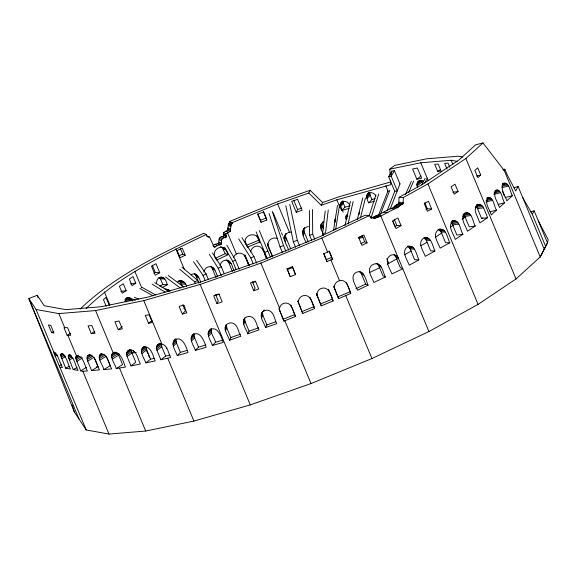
<?xml version="1.0" encoding="UTF-8"?>
<svg xmlns="http://www.w3.org/2000/svg" width="577" height="577" viewBox="0 0 577 577"><rect width="100%" height="100%" fill="white"/><g stroke="black" fill="none" stroke-linecap="round" stroke-linejoin="round"><path stroke-width="0.87" d="M225.528 326.2C226.617 323.784 229.394 322.478 231.968 322.925C238.049 324.166 238.135 331.941 240.76 336.29L229.487 340.25C228.283 335.374 222.881 330.001 226.184 324.858M229.487 340.25L230.8 337.581L226.819 328.017L226.422 324.988L225.109 327.657M243.782 319.781C244.872 317.372 247.648 316.066 250.223 316.513C256.303 317.754 256.39 325.529 259.015 329.878L247.742 333.838C246.285 328.796 240.919 323.041 244.763 317.776M247.742 333.838L249.055 331.169L245.074 321.605L244.677 318.569L243.364 321.245M261.597 313.52C262.694 311.111 265.463 309.806 268.038 310.253C274.118 311.493 274.212 319.269 276.837 323.618L265.557 327.577C264.107 322.536 258.734 316.78 262.585 311.515M265.557 327.577L266.87 324.909L262.888 315.345L262.492 312.308L261.179 314.984M306.127 242.708C304.331 238.251 300.61 232.892 304.115 228.247M308.32 241.958L304.425 232.603L303.978 229.199L302.629 231.954M212.863 245.759L214.983 244.316L218.625 243.314L219.26 238.214L220.183 237.277L221.691 236.397L225.484 237.738L226.451 236.902L225.823 234.998L223.321 233.829L223.4 232.524L227.742 230.302L230.31 231.5L231.002 225.052L232.206 223.335L232.091 222.686L229.531 221.481L229.509 222.534L228.442 223.854L227.742 230.302M207.114 235.971L209.61 237.14L214.327 247.446L217.479 245.485L221.121 244.482L221.756 239.383L224.186 237.565L225.484 237.738M371.458 217.861C379.204 215.113 386.006 210.187 393.694 207.403L394.315 206.378L398.822 203.522L399.068 197.312L422.681 184.265L459.047 159.894L475.592 144.856L482.978 142.937L504.219 170.446L540.223 256.945L516.026 278.943L478.066 304.382L428.92 331.53L371.941 358.533L311.017 383.554L250.295 404.888L193.915 421.087L145.714 431.033L108.988 434.063L86.233 429.959L74.325 411.935L28.85 298.54L37.238 295.28L44.133 305.716L65.908 309.64L101.227 306.726L147.784 297.119L202.39 281.432L261.266 260.746L320.3 236.505L365.025 215.3L369.439 215.488L371.494 217.702L373.153 217.507L374.401 218.366C382.775 216.159 389.814 210.353 397.979 207.583L398.592 206.559L403.107 203.703L403.352 197.493L427.925 183.919L465.884 158.48L482.978 142.937M225.823 234.998L225.895 233.692L230.31 231.5M279.672 310.916C278.554 307.433 281.208 303.567 284.778 303.098C292.121 302.189 292.972 311.818 295.41 316.463L283.92 321.122L279.145 308.998L283.92 321.122M334.537 288.868C333.448 285.348 335.937 281.352 339.55 280.703C346.972 278.727 348.681 288.68 350.737 293.426L338.634 298.713L333.996 286.906L338.634 298.713M86.99 358.137L87.531 355.858L88.231 355.194C95.659 354.256 96.813 365.551 99.475 369.922L91.62 370.571L87.69 361.123L86.99 358.137L91.909 355.1M100.456 354.184C107.885 353.254 109.039 364.541 111.7 368.912L103.846 369.561C103.175 365.183 95.284 356.73 101.862 353.319M112.825 353.167C120.752 350.628 123.406 362.046 125.425 367.059L116.215 368.544C115.544 364.166 107.647 355.692 114.246 352.295M317.177 296.073C316.131 292.489 318.836 288.594 322.485 288.089C329.683 287.072 330.902 296.275 333.117 300.978L321.252 305.853L316.643 294.111L321.252 305.853M349.143 208.398L341.786 210.511C339.565 207.475 339.348 203.082 342.796 200.883M341.786 210.511L344.988 207.165L343.423 203.4L343.38 201.113L340.185 204.46M298.533 303.387C297.566 299.845 300.235 296.051 303.827 295.539C311.118 294.508 312.236 303.906 314.515 308.616L302.723 313.462L297.992 301.425L302.723 313.462M323.185 235.394L322.514 233.772L325.226 210.922M328.248 209.999L325.536 232.848L322.514 233.772M391.826 171.16L391.213 176.237L397.293 190.85L394.762 191.34L388.674 176.728L391.826 171.16L394.423 170.626L399.976 183.976M417.618 187.366C416.161 185.015 416.983 181.647 419.529 180.421M60.722 354.776L60.852 353.968L61.753 353.434C67.12 356.615 67.596 364.137 70.509 369.064L65.641 368.184L60.823 355.879L60.722 354.776L62.98 353.614M68.281 356.139L68.411 355.331L69.312 354.797C74.685 357.978 75.161 365.501 78.068 370.427L73.207 369.547L68.382 357.242L68.281 356.139L70.545 354.978M337.487 205.426L333.593 229.862L335.691 229.249L339.586 204.813M125.086 301.576C124.863 296.729 131.751 296.369 132.306 301.115M288.666 250.151C287 244.893 281.598 238.849 286.113 233.454M284.223 238.373L285.947 233.721M75.782 357.423L75.94 356.586C82.951 353.42 85.216 367.816 87.459 370.91L82.857 371.292L80.679 370.896L75.868 358.569L75.782 357.423L78.703 355.627M323.509 234.825C322.507 231.341 318.908 227.396 321.439 223.739M126.587 353.665C126.587 350.866 129.695 349.157 132.147 350.297C137.542 352.576 137.824 359.5 140.391 363.972L131.001 365.905L127.12 356.586L126.587 353.665L131.39 349.994L131.924 352.915L135.804 362.241L131.001 365.905M143.161 347.419C150.806 344.808 153.157 356.276 155.199 360.913L145.808 362.854C144.329 358.209 137.701 349.943 144.531 346.373M156.439 347.498C156.439 344.779 159.44 343.019 161.87 344.101C167.857 345.5 168.102 353.088 170.662 357.488L160.853 359.745L156.973 350.419L156.439 347.498L161.243 343.834L161.776 346.755L165.657 356.074L160.853 359.745M250.62 252.127C250.836 248.42 254.551 245.586 258.186 246.199C263.913 247.252 264.1 254.428 266.495 258.503M334.617 222.607L334.768 219.909L335.417 218.719M344.981 225.585L350.419 201.452M348.09 223.919L353.138 201.51M203.912 272.041C204.272 268.94 207.165 266.379 210.316 266.653C215.127 267.122 215.812 272.914 217.529 276.361M220.068 265.644C220.436 262.521 223.357 259.938 226.53 260.213C231.803 260.811 232.206 267.382 234.24 271.067M357.3 219.613L362.789 197.875M360.401 217.969L365.45 197.969M174.045 340.668C181.64 334.148 186.667 347.289 187.951 352.525L177.269 355.591C175.437 350.592 169.588 343.034 175.913 338.721M192.191 335.453C199.786 328.94 204.813 342.074 206.097 347.311L195.415 350.376C193.583 345.378 187.734 337.819 194.052 333.506M209.22 330.563C216.815 324.05 221.842 337.184 223.126 342.421L212.444 345.486C211.045 340.69 204.914 333.672 210.461 329.265M212.444 345.486L215.546 342.24C214.536 337.725 210.014 333.398 211.586 328.522L208.485 331.768M347.138 218.467L346.07 219.585L346.005 216.007L347.462 214.276M359.356 212.17L359.082 214.529M374.394 201.229L368.761 202.852C366.821 199.649 365.227 194.81 369.157 192.336M369.042 216.303L375.894 194.831M371.004 218.185L378.685 194.139M279.535 307.995L260.876 263.098L200.154 284.432L143.774 300.624L95.573 310.57L58.847 313.599L36.084 309.496L28.85 298.54L78.991 419.003M378.505 215.344L388.076 190.67M380.495 214.161L389.749 190.302M387.059 210.987L394.863 191.001M390.247 208.831L399.998 183.847M405.472 194.499L411.329 181.366M408.603 192.466L413.731 180.976M233.505 257.616C234.435 254.645 237.536 252.632 240.638 253.202C246.372 254.349 246.393 261.619 248.889 265.694M216.974 303.646L222.181 301.814L218.899 293.945L213.699 295.77L216.974 303.646L218.286 300.97L215.668 294.674M225.102 329.193L226.415 326.517M225.506 330.686L226.819 328.017M253.743 290.729L258.727 288.976L255.474 281.158L250.49 282.903L253.743 290.729L255.056 288.053L252.452 281.8M296.232 212.293L302.139 210.216L297.602 199.317L291.695 201.395L296.232 212.293L297.588 209.538L301.807 208.052M243.357 322.774L244.67 320.105M284.447 240.198L285.839 237.371L285.608 235.546M243.761 324.274L245.074 321.605M232.091 222.686L277.652 203.969L308.774 193.035L310.13 190.28L322.615 202.541L339.125 196.743L389.915 182.159M285.218 241.864L286.603 239.037L285.839 237.371M263.53 311.205L264.187 309.863M303.098 230.31L304.67 227.489M261.172 316.513L262.485 313.845M302.615 233.671L303.971 230.923M261.576 318.014L262.888 315.345M303.069 235.358L304.425 232.603M308.774 193.035L321.266 205.297L322.615 202.541M320.487 226.48L321.843 223.725L323.546 228.896M320.762 225.109L323.098 221.539M320.632 227.879L321.98 225.131M321.173 229.206L322.529 226.451M334.494 221.236L335.172 219.859M334.956 221.921L335.634 220.544M522.719 197.565L532.319 214.355L545.647 246.386L544.212 249.192L518.081 186.421L515.723 191.009L507.205 174.845L504.853 169.198L504.219 170.446L502.884 169.256M532.319 214.355L534.151 210.793L547.479 242.823L540.223 256.945L547.479 242.823L548.15 239.606L538.413 221.049M284.555 236.541C285.565 233.793 288.514 231.658 291.493 232.199M421.809 184.719L425.126 178.401M424.809 182.902L427.297 178.163M394.423 170.626L391.213 176.237L388.674 176.728M182.332 314.09L186.782 312.813L183.587 305.132L179.137 306.416L182.332 314.09L185.441 310.844L182.88 304.706M173.309 341.873L175.797 339.276M172.941 343.272L176.05 340.026L176.497 343.019L180.377 352.345L177.269 355.591M172.97 344.772L176.072 341.526M173.388 346.265L176.497 343.019M191.456 336.658L193.937 334.061M191.088 338.057L194.197 334.811L194.637 337.812L198.524 347.13L195.415 350.376M191.117 339.557L194.218 336.312M191.535 341.057L194.637 337.812M210.273 329.633L211.521 328.335M208.117 333.167L211.218 329.921M208.138 334.667L211.247 331.422M208.564 336.16L211.665 332.915M340.567 203.429L342.168 201.762M340.062 205.585L343.265 202.238M340.221 206.746L343.423 203.4M346.005 216.007L347.606 214.334M345.71 217.147L347.837 214.918M366.95 195.004L369.619 192.22M366.647 196.166L369.843 192.826L370.218 195.307L371.963 199.505L368.761 202.852M345.731 218.366L347.859 216.137M366.669 197.413L369.864 194.067M367.015 198.654L370.218 195.307M183.839 308.645L185.044 307.411M304 228.867L306.82 226.92L308.544 226.552M80.066 309.099C115.256 275.388 160.168 254.197 203.681 233.324L206.177 234.493L207.165 236.44L209.61 237.14M86.254 308.421C120.24 275.388 163.875 254.738 206.177 234.493M480.735 175.033L477.879 177.629L474.878 170.424L477.734 167.835L480.735 175.033L476.631 176.1M462.242 219.231L465.639 216.498M475.224 207.785L477.172 206.011M496.552 210.122L491.287 214.904C489.945 209.783 484.204 203.371 487.846 197.933C493.833 196.158 494.02 207.237 496.552 210.122L489.988 211.824M504.637 202.772L499.43 207.504C498.117 202.318 492.217 195.87 495.881 190.367C501.94 188.614 502.026 199.866 504.637 202.772L498.074 204.474M512.463 195.653L506.815 200.796C505.322 195.625 499.732 189.011 503.519 183.529C509.599 181.524 510.039 192.689 512.463 195.653L505.084 197.572M367.563 194.009C370.001 191.239 374.675 192.934 375.872 196.108M222.989 236.57L223.955 235.733L223.321 233.829M341.195 202.556C344.029 199.729 349.049 202.051 349.842 205.664M118.22 329.698L122.31 328.854L119.035 320.978L114.938 321.822L118.22 329.698L122.331 326.553M148.527 323.25L152.321 322.471L149.082 314.696L145.289 315.475L148.527 323.25L151.96 320.632M127.452 351.263L129.515 349.691M126.853 352.352L130.279 349.734M126.68 355.107L131.484 351.436M127.12 356.586L131.924 352.915M142.259 348.212L144.322 346.64M141.661 349.294L145.087 346.676M141.394 350.607L146.197 346.936L146.731 349.857L150.611 359.182L145.808 362.854M141.488 352.049L146.291 348.378M141.928 353.528L146.731 349.857M157.305 345.104L159.367 343.531M156.706 346.193L160.139 343.567M390.182 175.22L389.785 169.169L394.74 165.39L426.619 158.805L458.426 156.187L462.783 156.973M156.533 348.941L161.336 345.277M156.973 350.419L161.776 346.755M166.364 348.479L166.782 348.162M416.839 179.238L421.636 178.25L417.38 168.015L412.584 169.003L416.839 179.238L421.087 175.992M417.467 182.354L420.294 180.197M417.056 183.407L421.297 180.161M416.897 184.597L421.845 180.81L422.573 183.587M416.998 185.873L421.946 182.094M177.29 282.268C180.825 278.648 186.111 282.283 186.674 286.589M418.116 181.503L421.116 180.435L423.511 181.106M135.775 283.177L132.075 285.658L129.342 279.102L133.042 276.621L135.775 283.177L130.467 283.942M126.147 290.642L122.288 293.224L119.41 286.307L123.262 283.733L126.147 290.642L120.838 291.407M458.073 191.514L454.171 194.132L451.12 186.811L455.029 184.193L458.073 191.514L452.931 192.249M435.325 237.262L442.054 232.755M450.276 227.244L453.27 225.246M481.889 205.426L479.638 204.388L477.403 204.95L475.773 206.977L475.181 209.92L475.794 212.985L479.905 222.866L487.652 217.68L483.533 207.799L481.889 205.426L475.881 206.285L477.532 208.658L481.644 218.539L483.064 217.587M462.92 234.248L455.26 239.383C453.832 234.132 447.074 226.357 452.613 221.251C459.703 218.604 460.367 230.677 462.92 234.248L456.912 235.106L452.671 224.922L451.041 222.578L457.049 221.719M475.232 226.004L467.471 231.197C465.935 226.04 459.451 218.315 465.004 213.346C472 210.562 472.83 222.39 475.232 226.004L469.224 226.862L464.874 216.397L463.187 214.406M67.156 335.367L70.74 335.287L67.552 327.628L63.968 327.707L67.156 335.367L70.805 333.117M91.253 333.578L95.039 333.261L91.83 325.558L88.05 325.868L91.253 333.578L94.772 331.407M75.94 356.586L77.397 355.684M75.868 358.569L79.525 356.319M76.2 359.947L81.314 356.795M76.748 361.454L82.583 357.855M87.531 355.858L89.637 354.559M87.105 356.86L90.625 354.696M87.185 359.586L92.818 356.124M87.69 361.123L94.022 357.221L97.953 366.669L91.62 370.571M99.756 354.855L101.862 353.557M99.331 355.858L102.143 354.127M99.215 357.127L104.134 354.098M99.41 358.584L105.043 355.115M80.679 370.896L86.514 367.297M99.915 360.113L106.247 356.218L110.178 365.659L103.846 369.561M112.126 353.831L114.938 352.1M111.7 354.841L115.919 352.237M111.585 356.11L117.21 352.641M111.779 357.56L118.112 353.665L122.54 364.642L116.215 368.544M112.284 359.096L118.61 355.194M437.654 171.34L441.102 171.059L438.188 164.048L434.733 164.33L437.654 171.34L440.554 169.559M153.821 273.368L155.314 272.539L159.735 272.726L155.978 263.711L151.491 266.192L155.242 275.207L159.735 272.726M159.843 286.206L162.837 284.555L167.251 284.742C166.594 281.179 163.796 275.308 159.259 277.688C157.247 278.835 156.288 281.302 156.634 283.538M162.022 287.635L167.251 284.742M395.31 226.299L396.788 225.484L401.073 225.665L397.863 217.962L392.699 220.818L395.909 228.521L401.073 225.665M425.97 209.552L427.377 208.773L431.661 208.953L428.451 201.236L424.232 203.566L427.449 211.283L431.661 208.953M387.167 264.179L397.344 258.691M404.347 254.818L411.351 250.952M420.691 245.788L426.922 242.347M418.888 259.866L409.237 265.196C407.376 260.011 400.77 251.334 407.535 246.848C415.144 243.667 416.659 255.539 418.888 259.866L414.603 259.679L410.146 248.961L408.307 246.884L412.591 247.064M434.928 251.002L425.278 256.339C423.395 251.197 416.911 242.571 423.633 238.135C431.178 234.954 432.743 246.689 434.928 251.002L430.644 250.822L426.244 240.248L424.405 238.171L428.689 238.351M449.786 242.794L440.136 248.132C438.275 242.953 431.683 234.284 438.448 229.805C446.043 226.624 447.564 238.474 449.786 242.794L445.502 242.614L441.052 231.918L438.015 229.249M322.42 222.917L323.675 222.26M51.591 332.583L53.928 333.008L50.74 325.349L48.403 324.93L51.591 332.583L53.849 331.422M86.233 429.959L54.671 354.891L54.188 353.658L55.76 352.85M179.808 269.286L194.723 281.879L197.615 280.386L198.647 282.853M54.671 354.891L56.243 354.083M55.248 356.312L57.613 355.1M60.823 355.879L63.831 354.328M61.148 357.199L64.912 355.259M61.674 358.649L65.439 356.709M68.411 355.331L69.918 354.559M68.382 357.242L71.397 355.692M68.706 358.562L71.721 357.012M69.233 360.012L73.005 358.072M59.222 365.854L61.58 364.642M65.641 368.184L69.406 366.251M73.207 369.547L76.972 367.614M179.108 255.82L182.729 254.104L185.224 255.272L180.161 257.674L177.189 250.541L182.253 248.139L185.224 255.272M215.755 258.143L225.261 253.642L227.756 254.81L216.671 260.061C208.095 249.372 225.701 240.479 227.756 254.81M260.876 263.098L321.8 238.07L369.439 215.488M327.635 252.084L329.121 251.377L332.388 259.239L326.921 261.576L323.647 253.721L327.635 252.084L321.8 238.07M360.971 243.494L364.671 241.741L367.095 242.874L361.916 245.326L358.642 237.457L363.82 235.005L367.095 242.874M369.446 272.582L379.918 267.62M355.915 288.695L365.674 284.072L368.097 285.204L357.524 290.209C355.54 285.189 349.114 276.188 356.37 272.243C364.123 269.17 365.998 280.537 368.097 285.204M376.132 263.285C382.515 264.713 382.811 272.229 385.407 276.996L373.802 282.499C372.439 277.472 366.842 271.579 370.744 266.365C372.353 264.273 375.201 263.249 377.747 264.035M193.547 261.749L203.025 275.388L206.097 273.952L208.499 279.722M209.321 254.277L218.185 268.218L221.301 266.805L224.042 273.397M224.511 247.1L232.719 261.345L235.459 260.148L239.231 269.199M238.719 238.95L250.8 257.941L253.959 256.577L256.7 263.17M229.531 221.481L278.056 201.553L310.13 190.28M266.401 218.618L266.769 219.974L261.071 222.311L260.515 220.284L266.213 217.947L263.538 211.514M257.407 236.296L259.008 240.14L246.653 245.218L245.052 241.366M247.208 247.244L259.563 242.167L259.008 240.14M326.921 261.576L326.38 259.614L331.833 257.219L332.388 259.239M295.518 274.529L292.25 266.689L287 268.846L290.26 276.693L295.518 274.529L292.366 266.293M283.394 319.211L294.869 314.501L295.41 316.463M302.189 311.493L313.982 306.654L310.433 298.129M320.711 303.884L332.576 299.016L329.186 290.866M338.093 296.744L350.275 291.746L346.517 282.723M282.47 252.69L280.054 246.891L283.495 245.499L272.279 211.355M264.684 252.387L267.879 251.11M287.44 269.582L292.445 267.598M295.64 247.309L293.332 241.756L297.306 240.313L289.784 204.359M321.266 205.297L336.817 199.83L390.809 184.734L390.521 180.406M230.8 337.581L240.465 334.184M249.055 331.169L258.72 327.772M266.87 324.909L275.734 321.793M503.223 169.768L504.853 169.198M514.006 187.842L518.081 186.421M219.534 294.191L215.257 295.511M252.286 282.759L255.647 281.59M530.89 211.932L534.151 210.793M311.681 240.234L309.625 235.293L312.712 234.291L312.467 209.523M191.297 274.421C196.67 271.911 199.75 278.374 200.738 282.55M344.988 207.165L349.893 205.758M371.963 199.505L375.18 198.582M358.216 237.544L362.486 236.31M358.887 238.46L363.157 237.234M180.377 352.345L186.948 350.455M198.524 347.13L205.917 345.01M215.546 342.24L222.123 340.358M502.61 183.515L504.248 183.089M502.617 183.645L505.077 183.01M502.675 184.128L505.957 183.277M501.918 185.167L506.844 183.89M501.94 186.299L507.688 184.813M501.882 187.691L508.445 185.989M495.679 190.316L497.324 189.891M494.857 190.994L498.139 190.143M494.85 191.78L498.954 190.72M493.991 193.064L499.732 191.578M493.869 194.377L500.432 192.675M486.894 197.947L488.539 197.522M487.673 197.875L489.318 197.449M486.865 198.567L490.147 197.716M486.88 199.375L490.977 198.315M486.029 200.688L491.77 199.202M485.913 202.029L492.477 200.334M183.003 306.098L184.481 305.716M389.785 169.169L420.792 162.772L451.149 160.269L457.193 161.358M131.816 353.023L136.215 352.446M150.611 359.182L154.023 358.476M165.657 356.074L169.926 355.194M476.768 204.712L478.484 204.467M477.064 204.756L479.638 204.388M476.515 205.325L480.8 204.712M476.811 207.338L482.819 206.479M477.532 208.658L483.533 207.799M464.499 213.122L467.067 212.754M463.865 213.598L468.156 212.985M464.045 214.283L469.188 213.548M464.11 215.271L470.111 214.413M464.874 216.397L470.875 215.538M451.964 221.013L453.681 220.767M452.253 221.056L454.827 220.688M451.683 221.626L455.974 221.013M481.644 218.539L487.652 217.68M451.964 223.616L457.965 222.758M452.671 224.922L458.679 224.064M126.81 297.79L128.577 297.537M125.909 298.194L129.443 297.689M125.858 298.735L130.279 298.1M125.728 299.506L131.037 298.749M124.848 299.636L125.49 300.487L131.679 299.607M117.679 354.191L119.446 354.047M96.287 366.806L97.953 366.669M165.411 289.279L167.986 289.488L170.107 291.133M399.068 197.312L403.352 197.493M398.938 202.275L403.222 202.462M398.822 203.522L403.107 203.703M397.986 203.991L402.263 204.171M396.298 204.929L400.582 205.109M395.151 205.91L399.435 206.09M394.315 206.378L398.592 206.559M393.694 207.403L397.979 207.583M390.045 208.593L394.329 208.773M383.669 212.322L387.953 212.502M376.413 215.805L380.827 215.993L428.92 331.53M375.959 215.928L380.373 216.115M375.288 216.166L379.702 216.353M373.701 217.017L378.115 217.204M370.506 217.399L373.153 217.507M370.362 217.637L372.129 217.709M371.148 217.745L372.915 217.825M373.355 218.25L375.122 218.33M439.292 229.119L441.001 229.192M439.732 229.321L442.299 229.43M439.212 229.841L443.497 230.021M440.251 230.75L444.535 230.93M441.052 231.918L445.336 232.105M424.484 237.45L426.194 237.522M424.059 237.616L427.485 237.76M425.437 239.073L429.721 239.26M426.244 240.248L430.529 240.429M407.528 246.127L410.096 246.235M407.961 246.329L411.387 246.473M409.338 247.793L413.622 247.973M410.146 248.961L414.43 249.149M160.5 277.176L162.267 277.256M163.233 277.609L158.819 277.422L160.442 278.806L162.837 284.555M159.699 278.013L164.113 278.201M160.442 278.806L164.856 278.994M179.469 280.696L181.236 280.768M178.206 280.905L182.62 281.093M183.875 281.807L179.461 281.619L180.507 282.687L182.296 286.495M180.507 282.687L184.921 282.874M181.272 284.028L185.686 284.216M164.943 289.113L166.71 289.192M165.332 289.373L167.986 289.488M166.493 290.036L169.14 290.144M167.46 291.017L169.227 291.089M60.102 367.188L62.395 367.599L57.729 356.579L56.048 353.932L53.596 351.79L54.188 353.658M277.292 238.424C274.515 237.342 271.19 238.243 269.329 240.566C265.398 245.824 271.132 251.796 272.452 256.873M134.448 297.328L138.595 299.066M132.025 298.828L135.35 300.22M396.536 255.827L394.098 254.688L395.909 257.061L400.294 267.591L402.789 268.759L391.949 273.895C389.944 268.702 383.2 259.405 390.701 255.308C393.536 253.909 397.236 255.286 398.411 258.229L395.909 257.061M395.151 255.734L397.632 256.895M376.716 263.552L380.315 265.672M377.892 264.54L378.793 265.802L381.217 266.935M385.407 276.996L382.984 275.864L378.793 265.802M362.06 272.748L359.637 271.616L361.462 273.96L365.674 284.072M360.704 272.654L363.128 273.786M361.462 273.96L363.885 275.092M229.639 222.138L232.206 223.335M229.509 222.534L232.077 223.739M228.622 223.321L231.189 224.525M228.442 223.854L231.002 225.052M228.42 224.424L230.988 225.629M228.348 225.506L230.908 226.703M227.792 227.886L230.353 229.083M227.677 228.889L230.245 230.086M225.939 231.045L228.499 232.242M223.4 232.524L225.895 233.692M223.847 234.5L226.343 235.668M223.955 235.733L226.451 236.902M221.691 236.397L224.186 237.565M220.183 237.277L222.686 238.445M219.26 238.214L221.756 239.383M219.072 239.606L221.568 240.775M207.013 236.44L208.261 237.024M219.029 242.145L221.525 243.314M218.625 243.314L221.121 244.482M217.464 243.782L219.96 244.951M223.681 247.959L220.508 246.545M214.983 244.316L217.479 245.485M224.814 248.802L222.311 247.634L225.261 253.642M223.22 248.723L225.715 249.891M213.483 246.047L215.358 246.927M226.747 259.967L227.994 260.552M229.307 261.266L226.811 260.097L228.651 262.463L232.358 271.37M227.886 261.15L230.382 262.319M228.651 262.463L231.146 263.631M210.518 266.401L213.072 267.699M210.576 266.531L214.132 268.738M211.636 267.569L212.394 268.868L214.889 270.036M194.615 273.779L195.87 274.363M197.168 275.215L194.665 274.046L195.668 275.243L198.892 282.946M195.668 275.243L198.163 276.412M196.295 276.7L198.791 277.869M141.87 287.259L155.667 294.941M139.836 288.435L152.869 295.698M154.737 282.665L168.434 290.996M152.119 284.172L165.058 292.049M168.239 275.481L183.818 287.014M165.44 276.989L180.312 287.995M259.563 242.167L257.32 236.779C253.166 232.3 244.735 235.726 244.965 241.857L246.884 246.473M182.029 267.216L197.615 280.386M196.62 260.314L206.097 273.952M241.878 237.587L253.959 256.577M212.437 252.87L221.301 266.805M226.811 245.153L235.459 260.148M37.238 295.28L38.053 297.847M502.401 191.124L504.413 195.956M465.884 158.48L516.026 278.943M451.149 160.269L452.873 164.409M449.743 167.179L448.041 163.089L444.658 163.37L447.038 169.097M462.74 215.834L463.735 218.229M420.792 162.772L428.278 180.76M427.925 183.919L478.066 304.382M424.809 202.599L427.377 208.773M385.782 185.765L388.177 191.528M394.221 219.325L396.788 225.484M392.721 221.222L394.776 226.162M386.785 258.626L388.783 263.415M362.053 235.445L364.671 241.741M340.416 205.6L343.171 212.221M336.817 199.83L339.903 207.237M329.222 250.93L331.508 256.433M330.902 259.938L339.55 280.703M345.818 295.763L371.941 358.533M323.762 253.325L326.38 259.614M312.712 234.291L314.768 239.231M293.693 200.197L297.588 209.538M297.306 240.313L299.614 245.874M277.652 203.969L289.423 232.25M286.603 239.037L290.7 248.875M273.224 212.906L280.797 231.103M281.489 232.755L282.521 235.236M283.206 236.895L284.584 240.205M283.495 245.499L285.911 251.305M287.108 268.449L290.26 276.693M266.769 219.974L263.422 211.932L257.724 214.276L261.071 222.311M257.84 213.858L260.515 220.284M272.669 256.7L267.389 243.429L268.392 247.115M291.27 305.86L294.544 313.715M259.333 230.584L270.274 256.873M256.145 231.853L267.425 258.972M263.018 249.466L264.05 251.94M264.735 253.584L266.79 258.525M284.887 320.783L311.017 383.554M250.8 257.941L253.195 263.703M244.778 254.717L249.214 265.377M248.99 265.247L245.037 255.748L245.593 257.775M227.518 232.747L236.368 254.01M232.719 261.345L236.152 269.582M218.185 268.218L221.272 275.626M212.394 268.868L216.05 277.638M203.025 275.388L205.08 280.328M200.154 284.432L250.295 404.888M194.723 281.879L195.408 283.523M180.421 248.557L182.729 254.104M175.819 248.882L184.359 269.401M152.249 265.16L155.314 272.539M134.895 271.486L141.704 287.844M143.774 300.624L161.87 344.101M167.784 358.317L193.915 421.087M146.111 349.554L147.799 353.607M148.477 355.23L149.486 357.653M125.49 300.487L126.118 301.995M133.467 350.412L134.47 352.807M104.401 291.926L109.904 305.154M109.385 305.608L105.952 297.364L103.449 299.643L106.197 306.243M95.573 310.57L113.251 353.037M119.59 368.263L145.714 431.033M58.847 313.599L64.775 327.851M67.971 335.518L76.532 356.088M82.857 371.292L108.988 434.063M36.084 309.496L53.798 352.035M269.113 213.598L280.054 246.891M72.147 405.076L74.325 411.935M350.275 291.746L350.737 293.426M333.917 286.004L334.278 287.317M332.756 299.665L333.117 300.978M328.508 289.236L329.041 291.197M316.593 293.26L316.953 294.573M313.982 306.654L314.515 308.616M309.964 297.234L310.325 298.54M297.97 300.595L298.331 301.901M290.801 304.945L291.154 306.25M279.059 308.176L279.412 309.46M262.679 248.644L263.235 250.67M256.953 235.43L257.32 236.779M285.81 205.801L293.332 241.756M309.38 210.518L309.625 235.293"/></g></svg>
